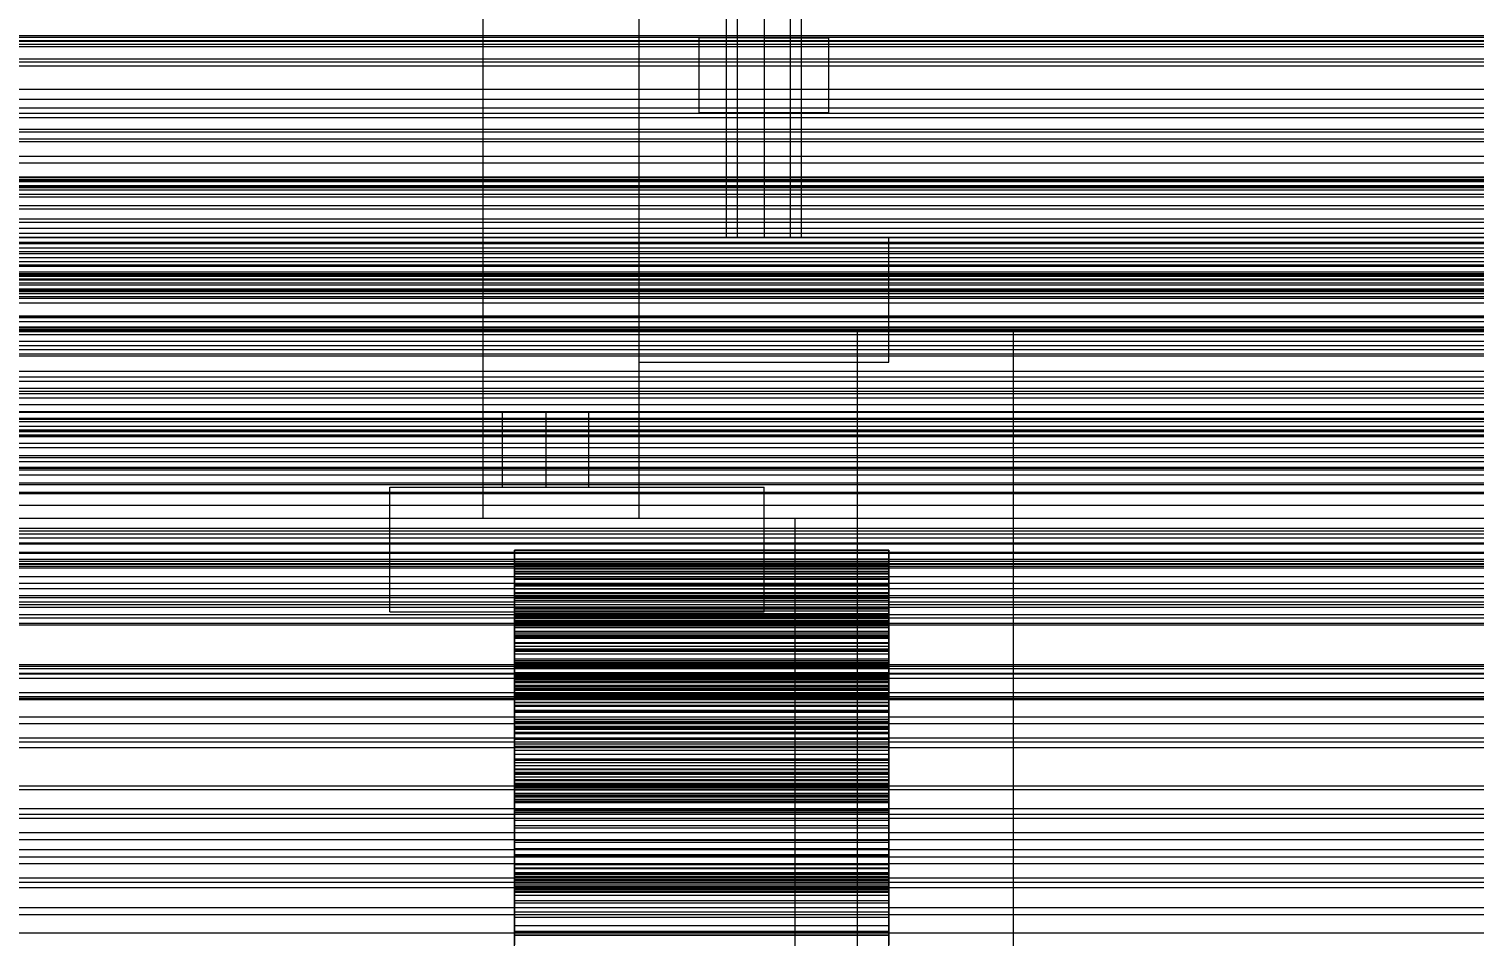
# Model space of a CAD drawing. Header units: millimetres. Extents: x -1970 to 59977, y -50268 to 6837.
# Drawn here: x 492.2 to 723.8, y -33796.9 to -33651.6 of the extents above; entities that cross this region are included whole.
import ezdxf

# ---------------------------------------------------------------- set-up
doc = ezdxf.new("R2010")
doc.units = ezdxf.units.MM
for name, color, linetype, lineweight in [('COTAS_O', 1, 'Continuous', 0), ('frontal_briquetadora', 7, 'Continuous', 0), ('frontal_C03', 7, 'Continuous', 0), ('frontal_mezcladora', 7, 'Continuous', 0), ('frontal_secador', 7, 'Continuous', 0)]:
    doc.layers.add(name, color=color, linetype=linetype, lineweight=lineweight)
doc.dimstyles.new('R19_100', dxfattribs={"dimtxt": 250, "dimasz": 150, "dimexe": 150, "dimexo": 80, "dimgap": 100, "dimtad": 1, "dimtih": 1, "dimtoh": 1, "dimdsep": 46, "dimcen": 0.09, "dimadec": 0, "dimazin": 0, "dimtfac": 1, "dimtdec": 4, "dimtofl": 0, "dimtmove": 0, "dimatfit": 3, "dimfxl": 1, "dimtolj": 1, "dimtzin": 0, "dimarcsym": 0})

# ---------------------------------------------------------------- blocks, each defined once
blk = doc.blocks.new('*D39')
at = {"layer": 'COTAS_O', "color": 0, "lineweight": -2, "transparency": 16777216}
for p, q in [((-1725, -34320), (-1725, -33550)), ((1725, -34320), (1725, -33550)), ((-1575, -33700), (1575, -33700))]:
    blk.add_line(p, q, dxfattribs=at)
at = {"layer": 'COTAS_O', "color": 0, "transparency": 16777216}
for points in [[(-1575, -33675), (-1575, -33725), (-1725, -33700)], [(1575, -33675), (1575, -33725), (1725, -33700)]]:
    blk.add_solid(points, dxfattribs=at)
at = {"layer": 'Defpoints', "color": 0, "transparency": 16777216}
for p in [(1725, -33700), (-1725, -34400), (1725, -34400)]:
    blk.add_point(p, dxfattribs=at)

msp = doc.modelspace()

# ---------------------------------------------------------------- linework, layer by layer
at = {"layer": 'frontal_briquetadora'}
for p, q in [((570, -33737.351), (570, -33735.082)), ((630, -33735.082), (570, -33735.082)), ((570, -33735.082), (570, -33735.179)), ((630, -33735.179), (570, -33735.179)), ((570, -33735.179), (570, -33737.484)), ((630, -33737.351), (630, -33735.082)), ((630, -33735.082), (630, -33735.179)), ((630, -33735.179), (630, -33737.484)), ((570, -33738.497), (570, -33736.551)), ((630, -33736.551), (570, -33736.551)), ((570, -33736.551), (570, -33738.15)), ((570, -33738.815), (570, -33737.026)), ((630, -33737.026), (570, -33737.026)), ((570, -33737.026), (570, -33738.924)), ((570, -33739.636), (570, -33737.351)), ((630, -33737.351), (570, -33737.351)), ((630, -33737.484), (570, -33737.484)), ((570, -33737.484), (570, -33739.8)), ((630, -33738.15), (570, -33738.15)), ((570, -33738.15), (570, -33740.677)), ((570, -33740.487), (570, -33738.497)), ((630, -33738.497), (570, -33738.497)), ((630, -33738.497), (630, -33736.551)), ((630, -33736.551), (630, -33738.15)), ((630, -33738.815), (630, -33737.026)), ((630, -33737.026), (630, -33738.924)), ((630, -33739.636), (630, -33737.351)), ((630, -33737.484), (630, -33739.8)), ((630, -33738.15), (630, -33740.677)), ((630, -33740.487), (630, -33738.497)), ((570, -33741.363), (570, -33738.815)), ((630, -33738.815), (570, -33738.815)), ((630, -33738.924), (570, -33738.924)), ((570, -33738.924), (570, -33740.87)), ((570, -33741.93), (570, -33739.636)), ((630, -33739.636), (570, -33739.636)), ((630, -33739.8), (570, -33739.8)), ((570, -33739.8), (570, -33742.123)), ((570, -33742.516), (570, -33740.487)), ((630, -33740.487), (570, -33740.487)), ((630, -33740.677), (570, -33740.677)), ((570, -33740.677), (570, -33743.186)), ((630, -33740.87), (570, -33740.87)), ((570, -33740.87), (570, -33742.858)), ((630, -33741.363), (630, -33738.815)), ((630, -33738.924), (630, -33740.87)), ((630, -33741.93), (630, -33739.636)), ((630, -33739.8), (630, -33742.123)), ((630, -33742.516), (630, -33740.487)), ((630, -33740.677), (630, -33743.186)), ((630, -33740.87), (630, -33742.858)), ((570, -33743.89), (570, -33741.363)), ((630, -33741.363), (570, -33741.363)), ((570, -33744.23), (570, -33741.93)), ((630, -33741.93), (570, -33741.93)), ((630, -33742.123), (570, -33742.123)), ((570, -33742.123), (570, -33744.446)), ((570, -33744.58), (570, -33742.516)), ((630, -33742.516), (570, -33742.516)), ((570, -33742.858), (570, -33744.886)), ((570, -33746.078), (570, -33742.862)), ((630, -33742.862), (570, -33742.862)), ((570, -33742.862), (570, -33744.352)), ((630, -33743.186), (570, -33743.186)), ((570, -33743.186), (570, -33745.672)), ((630, -33743.89), (630, -33741.363)), ((630, -33744.23), (630, -33741.93)), ((630, -33742.123), (630, -33744.446)), ((630, -33744.58), (630, -33742.516)), ((630, -33742.858), (630, -33744.886)), ((630, -33746.078), (630, -33742.862)), ((630, -33742.862), (630, -33744.352)), ((630, -33743.186), (630, -33745.672)), ((570, -33745.318), (570, -33743.885)), ((630, -33743.885), (570, -33743.885)), ((570, -33743.885), (570, -33747.277)), ((570, -33746.39), (570, -33743.89)), ((570, -33746.528), (570, -33744.23)), ((630, -33744.23), (570, -33744.23)), ((630, -33744.352), (570, -33744.352)), ((570, -33744.352), (570, -33745.915)), ((630, -33744.446), (570, -33744.446)), ((570, -33744.446), (570, -33746.764)), ((570, -33746.676), (570, -33744.58)), ((630, -33744.58), (570, -33744.58)), ((630, -33744.886), (570, -33744.886)), ((570, -33744.886), (570, -33746.95)), ((570, -33746.827), (570, -33745.318)), ((630, -33745.318), (570, -33745.318)), ((630, -33745.318), (630, -33743.885)), ((630, -33743.885), (630, -33747.277)), ((630, -33746.39), (630, -33743.89)), ((630, -33746.528), (630, -33744.23)), ((630, -33744.352), (630, -33745.915)), ((630, -33744.446), (630, -33746.764)), ((630, -33746.676), (630, -33744.58)), ((630, -33744.886), (630, -33746.95)), ((630, -33746.827), (630, -33745.318)), ((630, -33745.672), (570, -33745.672)), ((570, -33745.672), (570, -33748.127)), ((630, -33745.915), (570, -33745.915)), ((570, -33745.915), (570, -33747.548)), ((570, -33748.735), (570, -33746.078)), ((630, -33746.078), (570, -33746.078)), ((570, -33748.856), (570, -33746.39)), ((630, -33746.39), (570, -33746.39)), ((570, -33748.819), (570, -33746.528)), ((630, -33746.528), (570, -33746.528)), ((570, -33748.801), (570, -33746.676)), ((630, -33746.676), (570, -33746.676)), ((630, -33746.764), (570, -33746.764)), ((570, -33746.764), (570, -33749.07)), ((570, -33748.409), (570, -33746.827)), ((630, -33746.827), (570, -33746.827)), ((630, -33746.95), (570, -33746.95)), ((570, -33746.95), (570, -33749.047)), ((630, -33747.277), (570, -33747.277)), ((570, -33747.277), (570, -33749.94)), ((630, -33747.548), (570, -33747.548)), ((570, -33747.548), (570, -33749.25)), ((630, -33745.672), (630, -33748.127)), ((630, -33745.915), (630, -33747.548)), ((630, -33748.735), (630, -33746.078)), ((630, -33748.856), (630, -33746.39)), ((630, -33748.819), (630, -33746.528)), ((630, -33748.801), (630, -33746.676)), ((630, -33746.764), (630, -33749.07)), ((630, -33748.409), (630, -33746.827)), ((630, -33746.95), (630, -33749.047)), ((630, -33747.277), (630, -33749.94)), ((630, -33747.548), (630, -33749.25)), ((630, -33748.127), (570, -33748.127)), ((570, -33748.127), (570, -33750.545)), ((570, -33750.064), (570, -33748.409)), ((630, -33748.409), (570, -33748.409)), ((570, -33751.343), (570, -33748.735)), ((630, -33748.735), (570, -33748.735)), ((570, -33750.953), (570, -33748.801)), ((630, -33748.801), (570, -33748.801)), ((570, -33751.095), (570, -33748.819)), ((630, -33748.819), (570, -33748.819)), ((570, -33751.279), (570, -33748.856)), ((630, -33748.856), (570, -33748.856)), ((630, -33749.047), (570, -33749.047)), ((570, -33749.047), (570, -33751.177)), ((630, -33749.07), (570, -33749.07)), ((570, -33749.07), (570, -33751.356)), ((630, -33749.25), (570, -33749.25)), ((570, -33749.25), (570, -33751.02)), ((630, -33749.94), (570, -33749.94)), ((570, -33749.94), (570, -33752.551)), ((570, -33751.79), (570, -33750.064)), ((630, -33750.064), (570, -33750.064)), ((630, -33748.127), (630, -33750.545)), ((630, -33750.064), (630, -33748.409)), ((630, -33751.343), (630, -33748.735)), ((630, -33750.953), (630, -33748.801)), ((630, -33751.095), (630, -33748.819)), ((630, -33751.279), (630, -33748.856)), ((630, -33749.047), (630, -33751.177)), ((630, -33749.07), (630, -33751.356)), ((630, -33749.25), (630, -33751.02)), ((630, -33749.94), (630, -33752.551)), ((630, -33751.79), (630, -33750.064)), ((630, -33750.545), (570, -33750.545)), ((570, -33750.545), (570, -33752.915)), ((570, -33753.136), (570, -33750.953)), ((630, -33750.953), (570, -33750.953)), ((630, -33751.02), (570, -33751.02)), ((570, -33751.02), (570, -33752.857)), ((570, -33753.342), (570, -33751.095)), ((630, -33751.095), (570, -33751.095)), ((630, -33751.177), (570, -33751.177)), ((570, -33751.177), (570, -33753.345)), ((570, -33753.651), (570, -33751.279)), ((630, -33751.279), (570, -33751.279)), ((570, -33753.895), (570, -33751.343)), ((630, -33751.343), (570, -33751.343)), ((630, -33751.356), (570, -33751.356)), ((570, -33751.356), (570, -33753.604)), ((570, -33753.588), (570, -33751.79)), ((630, -33751.79), (570, -33751.79)), ((630, -33750.545), (630, -33752.915)), ((630, -33753.136), (630, -33750.953)), ((630, -33751.02), (630, -33752.857)), ((630, -33753.342), (630, -33751.095)), ((630, -33751.177), (630, -33753.345)), ((630, -33753.651), (630, -33751.279)), ((630, -33753.895), (630, -33751.343)), ((630, -33751.356), (630, -33753.604)), ((630, -33753.588), (630, -33751.79)), ((630, -33752.551), (570, -33752.551)), ((570, -33752.551), (570, -33755.103)), ((630, -33752.857), (570, -33752.857)), ((570, -33752.857), (570, -33754.768)), ((630, -33752.915), (570, -33752.915)), ((570, -33752.915), (570, -33755.223)), ((570, -33763.445), (570, -33753.136)), ((630, -33753.136), (570, -33753.136)), ((570, -33763.625), (570, -33753.342)), ((630, -33753.342), (570, -33753.342)), ((630, -33753.345), (570, -33753.345)), ((570, -33753.345), (570, -33763.628)), ((570, -33755.465), (570, -33753.588)), ((630, -33753.588), (570, -33753.588)), ((630, -33753.604), (570, -33753.604)), ((570, -33753.604), (570, -33763.854)), ((570, -33755.955), (570, -33753.651)), ((630, -33753.651), (570, -33753.651)), ((570, -33754.755), (570, -33753.796)), ((630, -33753.796), (570, -33753.796)), ((570, -33753.796), (570, -33758.467)), ((570, -33756.383), (570, -33753.895)), ((630, -33753.895), (570, -33753.895)), ((570, -33755.813), (570, -33754.755)), ((630, -33754.755), (570, -33754.755)), ((630, -33754.768), (570, -33754.768)), ((570, -33754.768), (570, -33756.775)), ((630, -33752.551), (630, -33755.103)), ((630, -33752.857), (630, -33754.768)), ((630, -33752.915), (630, -33755.223)), ((630, -33763.445), (630, -33753.136)), ((630, -33763.625), (630, -33753.342)), ((630, -33753.345), (630, -33763.628)), ((630, -33755.465), (630, -33753.588)), ((630, -33753.604), (630, -33763.854)), ((630, -33755.955), (630, -33753.651)), ((630, -33754.755), (630, -33753.796)), ((630, -33753.796), (630, -33758.467)), ((630, -33756.383), (630, -33753.895)), ((630, -33755.813), (630, -33754.755)), ((630, -33754.768), (630, -33756.775)), ((630, -33755.103), (570, -33755.103)), ((570, -33755.103), (570, -33757.587)), ((630, -33755.223), (570, -33755.223)), ((570, -33755.223), (570, -33757.435)), ((570, -33760.14), (570, -33755.316)), ((630, -33755.316), (570, -33755.316)), ((570, -33755.316), (570, -33756.211)), ((570, -33757.446), (570, -33755.465)), ((630, -33755.465), (570, -33755.465)), ((570, -33756.969), (570, -33755.813)), ((630, -33755.813), (570, -33755.813)), ((570, -33758.156), (570, -33755.955)), ((630, -33755.955), (570, -33755.955)), ((630, -33756.211), (570, -33756.211)), ((570, -33756.211), (570, -33757.207)), ((570, -33758.799), (570, -33756.383)), ((630, -33756.383), (570, -33756.383)), ((630, -33756.775), (570, -33756.775)), ((570, -33756.775), (570, -33766.626)), ((570, -33758.223), (570, -33756.969)), ((630, -33756.969), (570, -33756.969)), ((630, -33755.103), (630, -33757.587)), ((630, -33755.223), (630, -33757.435)), ((630, -33760.14), (630, -33755.316)), ((630, -33755.316), (630, -33756.211)), ((630, -33757.446), (630, -33755.465)), ((630, -33756.969), (630, -33755.813)), ((630, -33758.156), (630, -33755.955)), ((630, -33756.211), (630, -33757.207)), ((630, -33758.799), (630, -33756.383)), ((630, -33756.775), (630, -33766.626)), ((630, -33758.223), (630, -33756.969)), ((630, -33757.207), (570, -33757.207)), ((570, -33757.207), (570, -33758.305)), ((630, -33757.435), (570, -33757.435)), ((570, -33757.435), (570, -33767.203)), ((570, -33767.213), (570, -33757.446)), ((630, -33757.446), (570, -33757.446)), ((630, -33757.587), (570, -33757.587)), ((570, -33757.587), (570, -33759.995)), ((570, -33767.834), (570, -33758.156)), ((630, -33758.156), (570, -33758.156)), ((570, -33759.577), (570, -33758.223)), ((630, -33758.223), (570, -33758.223)), ((630, -33758.305), (570, -33758.305)), ((570, -33758.305), (570, -33759.503)), ((630, -33758.467), (570, -33758.467)), ((570, -33758.467), (570, -33761.121)), ((570, -33761.129), (570, -33758.799)), ((630, -33758.799), (570, -33758.799)), ((630, -33757.207), (630, -33758.305)), ((630, -33757.435), (630, -33767.203)), ((630, -33767.213), (630, -33757.446)), ((630, -33757.587), (630, -33759.995)), ((630, -33767.834), (630, -33758.156)), ((630, -33759.577), (630, -33758.223)), ((630, -33758.305), (630, -33759.503)), ((630, -33758.467), (630, -33761.121)), ((630, -33761.129), (630, -33758.799)), ((630, -33759.503), (570, -33759.503)), ((570, -33759.503), (570, -33760.805)), ((570, -33761.034), (570, -33759.577)), ((630, -33759.577), (570, -33759.577)), ((630, -33759.995), (570, -33759.995)), ((570, -33759.995), (570, -33762.313)), ((570, -33762.785), (570, -33760.14)), ((630, -33760.14), (570, -33760.14)), ((630, -33760.805), (570, -33760.805)), ((570, -33760.805), (570, -33762.214)), ((570, -33762.608), (570, -33761.034)), ((630, -33761.034), (570, -33761.034)), ((630, -33761.121), (570, -33761.121)), ((570, -33761.121), (570, -33763.697)), ((570, -33763.354), (570, -33761.129)), ((630, -33761.129), (570, -33761.129)), ((630, -33759.503), (630, -33760.805)), ((630, -33761.034), (630, -33759.577)), ((630, -33759.995), (630, -33762.313)), ((630, -33762.785), (630, -33760.14)), ((630, -33760.805), (630, -33762.214)), ((630, -33762.608), (630, -33761.034)), ((630, -33761.121), (630, -33763.697)), ((630, -33763.354), (630, -33761.129)), ((630, -33762.214), (570, -33762.214)), ((570, -33762.214), (570, -33763.743)), ((630, -33762.313), (570, -33762.313)), ((570, -33762.313), (570, -33764.521)), ((570, -33764.34), (570, -33762.608)), ((630, -33762.608), (570, -33762.608)), ((570, -33765.349), (570, -33762.785)), ((630, -33762.785), (570, -33762.785)), ((570, -33765.421), (570, -33763.354)), ((630, -33763.354), (570, -33763.354)), ((570, -33763.628), (570, -33763.445)), ((630, -33763.445), (570, -33763.445)), ((570, -33766.626), (570, -33763.625)), ((630, -33763.625), (570, -33763.625)), ((630, -33763.697), (570, -33763.697)), ((570, -33763.697), (570, -33766.188)), ((630, -33763.743), (570, -33763.743)), ((570, -33763.743), (570, -33765.438)), ((630, -33763.854), (570, -33763.854)), ((570, -33763.854), (570, -33767.213)), ((630, -33762.214), (630, -33763.743)), ((630, -33762.313), (630, -33764.521)), ((630, -33764.34), (630, -33762.608)), ((630, -33765.349), (630, -33762.785)), ((630, -33765.421), (630, -33763.354)), ((630, -33763.628), (630, -33763.445)), ((630, -33766.626), (630, -33763.625)), ((630, -33763.697), (630, -33766.188)), ((630, -33763.743), (630, -33765.438)), ((630, -33763.854), (630, -33767.213)), ((570, -33773.239), (570, -33764.34)), ((630, -33764.34), (570, -33764.34)), ((630, -33764.521), (570, -33764.521)), ((570, -33764.521), (570, -33766.564)), ((570, -33767.824), (570, -33765.349)), ((630, -33765.349), (570, -33765.349)), ((570, -33774.184), (570, -33765.421)), ((630, -33765.421), (570, -33765.421)), ((630, -33765.438), (570, -33765.438)), ((570, -33765.438), (570, -33774.199)), ((630, -33766.188), (570, -33766.188)), ((570, -33766.188), (570, -33768.584)), ((630, -33773.239), (630, -33764.34)), ((630, -33764.521), (630, -33766.564)), ((630, -33767.824), (630, -33765.349)), ((630, -33774.184), (630, -33765.421)), ((630, -33765.438), (630, -33774.199)), ((630, -33766.188), (630, -33768.584)), ((630, -33766.564), (570, -33766.564)), ((570, -33766.564), (570, -33775.184)), ((630, -33766.626), (570, -33766.626)), ((630, -33767.203), (570, -33767.203)), ((570, -33767.203), (570, -33773.239)), ((630, -33767.213), (570, -33767.213)), ((570, -33770.203), (570, -33767.824)), ((630, -33767.824), (570, -33767.824)), ((570, -33774.199), (570, -33767.834)), ((630, -33767.834), (570, -33767.834)), ((630, -33768.584), (570, -33768.584)), ((570, -33768.584), (570, -33770.877)), ((630, -33766.564), (630, -33775.184)), ((630, -33767.203), (630, -33773.239)), ((630, -33770.203), (630, -33767.824)), ((630, -33774.199), (630, -33767.834)), ((630, -33768.584), (630, -33770.877)), ((570, -33774.696), (570, -33768.804)), ((630, -33768.804), (570, -33768.804)), ((570, -33768.804), (570, -33769.183)), ((630, -33769.183), (570, -33769.183)), ((570, -33769.183), (570, -33769.684)), ((630, -33769.684), (570, -33769.684)), ((570, -33769.684), (570, -33770.305)), ((570, -33772.474), (570, -33770.203)), ((630, -33770.203), (570, -33770.203)), ((630, -33770.305), (570, -33770.305)), ((570, -33770.305), (570, -33771.048)), ((570, -33771.057), (570, -33770.745)), ((630, -33770.745), (570, -33770.745)), ((570, -33770.745), (570, -33776.759)), ((630, -33770.877), (570, -33770.877)), ((570, -33770.877), (570, -33773.05)), ((630, -33771.048), (570, -33771.048)), ((570, -33771.048), (570, -33771.918)), ((570, -33771.491), (570, -33771.057)), ((630, -33771.057), (570, -33771.057)), ((630, -33774.696), (630, -33768.804)), ((630, -33768.804), (630, -33769.183)), ((630, -33769.183), (630, -33769.684)), ((630, -33769.684), (630, -33770.305)), ((630, -33772.474), (630, -33770.203)), ((630, -33770.305), (630, -33771.048)), ((630, -33771.057), (630, -33770.745)), ((630, -33770.745), (630, -33776.759)), ((630, -33770.877), (630, -33773.05)), ((630, -33771.048), (630, -33771.918)), ((630, -33771.491), (630, -33771.057)), ((570, -33772.048), (570, -33771.491)), ((630, -33771.491), (570, -33771.491)), ((630, -33771.918), (570, -33771.918)), ((570, -33771.918), (570, -33772.923)), ((570, -33772.731), (570, -33772.048)), ((630, -33772.048), (570, -33772.048)), ((570, -33774.622), (570, -33772.474)), ((630, -33772.474), (570, -33772.474)), ((570, -33773.542), (570, -33772.731)), ((630, -33772.731), (570, -33772.731)), ((630, -33772.923), (570, -33772.923)), ((570, -33772.923), (570, -33774.08)), ((630, -33773.05), (570, -33773.05)), ((570, -33773.05), (570, -33775.08)), ((630, -33773.239), (570, -33773.239)), ((630, -33772.048), (630, -33771.491)), ((630, -33771.918), (630, -33772.923)), ((630, -33772.731), (630, -33772.048)), ((630, -33774.622), (630, -33772.474)), ((630, -33773.542), (630, -33772.731)), ((630, -33772.923), (630, -33774.08)), ((630, -33773.05), (630, -33775.08)), ((570, -33774.492), (570, -33773.542)), ((630, -33773.542), (570, -33773.542)), ((630, -33774.08), (570, -33774.08)), ((570, -33774.08), (570, -33775.45)), ((570, -33782.95), (570, -33774.184)), ((630, -33774.184), (570, -33774.184)), ((630, -33774.199), (570, -33774.199)), ((570, -33775.597), (570, -33774.492)), ((630, -33774.492), (570, -33774.492)), ((570, -33776.623), (570, -33774.622)), ((630, -33774.622), (570, -33774.622)), ((570, -33777.214), (570, -33774.696)), ((630, -33774.696), (570, -33774.696)), ((630, -33775.08), (570, -33775.08)), ((570, -33775.08), (570, -33776.898)), ((630, -33775.184), (570, -33775.184)), ((570, -33775.184), (570, -33784.236)), ((630, -33775.45), (570, -33775.45)), ((570, -33775.45), (570, -33782.95)), ((570, -33776.921), (570, -33775.597)), ((630, -33775.597), (570, -33775.597)), ((630, -33774.492), (630, -33773.542)), ((630, -33774.08), (630, -33775.45)), ((630, -33782.95), (630, -33774.184)), ((630, -33775.597), (630, -33774.492)), ((630, -33776.623), (630, -33774.622)), ((630, -33777.214), (630, -33774.696)), ((630, -33775.08), (630, -33776.898)), ((630, -33775.184), (630, -33784.236)), ((630, -33775.45), (630, -33782.95)), ((630, -33776.921), (630, -33775.597)), ((570, -33778.406), (570, -33776.623)), ((630, -33776.623), (570, -33776.623)), ((630, -33776.759), (570, -33776.759)), ((570, -33776.759), (570, -33779.254)), ((630, -33776.898), (570, -33776.898)), ((570, -33776.898), (570, -33784.217)), ((570, -33784.236), (570, -33776.921)), ((630, -33776.921), (570, -33776.921)), ((570, -33779.629), (570, -33777.214)), ((630, -33777.214), (570, -33777.214)), ((630, -33778.406), (630, -33776.623)), ((630, -33776.759), (630, -33779.254)), ((630, -33776.898), (630, -33784.217)), ((630, -33784.236), (630, -33776.921)), ((630, -33779.629), (630, -33777.214)), ((570, -33785.535), (570, -33778.406)), ((630, -33778.406), (570, -33778.406)), ((630, -33779.254), (570, -33779.254)), ((570, -33779.254), (570, -33781.642)), ((570, -33781.933), (570, -33779.629)), ((630, -33779.629), (570, -33779.629)), ((630, -33785.535), (630, -33778.406)), ((630, -33779.254), (630, -33781.642)), ((630, -33781.933), (630, -33779.629)), ((630, -33781.642), (570, -33781.642)), ((570, -33781.642), (570, -33783.917)), ((570, -33784.118), (570, -33781.933)), ((630, -33781.933), (570, -33781.933)), ((630, -33781.642), (630, -33783.917)), ((630, -33784.118), (630, -33781.933)), ((630, -33782.95), (570, -33782.95)), ((630, -33783.917), (570, -33783.917)), ((570, -33783.917), (570, -33786.071)), ((570, -33786.172), (570, -33784.118)), ((630, -33784.118), (570, -33784.118)), ((570, -33784.217), (570, -33795.275)), ((630, -33784.217), (570, -33784.217)), ((630, -33784.236), (570, -33784.236)), ((630, -33783.917), (630, -33786.071)), ((630, -33786.172), (630, -33784.118)), ((630, -33784.217), (630, -33795.275)), ((570, -33796.822), (570, -33785.535)), ((630, -33785.535), (570, -33785.535)), ((630, -33786.071), (570, -33786.071)), ((570, -33786.071), (570, -33788.091)), ((570, -33788.08), (570, -33786.172)), ((630, -33786.172), (570, -33786.172)), ((570, -33786.887), (570, -33786.832)), ((630, -33786.832), (570, -33786.832)), ((570, -33786.832), (570, -33786.915)), ((570, -33787.082), (570, -33786.887)), ((630, -33786.887), (570, -33786.887)), ((630, -33786.915), (570, -33786.915)), ((570, -33786.915), (570, -33787.133)), ((570, -33787.426), (570, -33787.082)), ((630, -33787.082), (570, -33787.082)), ((630, -33787.133), (570, -33787.133)), ((570, -33787.133), (570, -33793.952)), ((630, -33796.822), (630, -33785.535)), ((630, -33786.071), (630, -33788.091)), ((630, -33788.08), (630, -33786.172)), ((630, -33786.887), (630, -33786.832)), ((630, -33786.832), (630, -33786.915)), ((630, -33787.082), (630, -33786.887)), ((630, -33786.915), (630, -33787.133)), ((630, -33787.426), (630, -33787.082)), ((630, -33787.133), (630, -33793.952)), ((570, -33787.927), (570, -33787.426)), ((630, -33787.426), (570, -33787.426)), ((570, -33788.61), (570, -33787.927)), ((630, -33787.927), (570, -33787.927)), ((570, -33789.813), (570, -33788.08)), ((630, -33788.08), (570, -33788.08)), ((630, -33788.091), (570, -33788.091)), ((570, -33788.091), (570, -33789.962)), ((570, -33789.548), (570, -33788.61)), ((630, -33788.61), (570, -33788.61)), ((570, -33788.962), (570, -33788.951)), ((630, -33788.951), (570, -33788.951)), ((570, -33788.951), (570, -33789.083)), ((570, -33789.112), (570, -33788.962)), ((630, -33788.962), (570, -33788.962)), ((630, -33789.083), (570, -33789.083)), ((570, -33789.083), (570, -33789.364)), ((570, -33789.398), (570, -33789.112)), ((630, -33789.112), (570, -33789.112)), ((630, -33789.364), (570, -33789.364)), ((570, -33789.364), (570, -33789.806)), ((570, -33796.302), (570, -33789.398)), ((630, -33789.398), (570, -33789.398)), ((570, -33795.275), (570, -33789.548)), ((630, -33789.548), (570, -33789.548)), ((630, -33787.927), (630, -33787.426)), ((630, -33788.61), (630, -33787.927)), ((630, -33789.813), (630, -33788.08)), ((630, -33788.091), (630, -33789.962)), ((630, -33789.548), (630, -33788.61)), ((630, -33788.962), (630, -33788.951)), ((630, -33788.951), (630, -33789.083)), ((630, -33789.112), (630, -33788.962)), ((630, -33789.083), (630, -33789.364)), ((630, -33789.398), (630, -33789.112)), ((630, -33789.364), (630, -33789.806)), ((630, -33796.302), (630, -33789.398)), ((630, -33795.275), (630, -33789.548)), ((570, -33789.806), (570, -33790.432)), ((570, -33791.291), (570, -33789.813)), ((630, -33789.813), (570, -33789.813)), ((630, -33789.962), (570, -33789.962)), ((570, -33789.962), (570, -33791.655)), ((630, -33790.432), (570, -33790.432)), ((570, -33790.432), (570, -33791.318)), ((570, -33796.798), (570, -33791.291)), ((630, -33791.291), (570, -33791.291)), ((630, -33791.318), (570, -33791.318)), ((570, -33791.318), (570, -33796.822)), ((630, -33791.655), (570, -33791.655)), ((570, -33791.655), (570, -33793.089)), ((630, -33789.806), (630, -33790.432)), ((630, -33791.291), (630, -33789.813)), ((630, -33789.962), (630, -33791.655)), ((630, -33790.432), (630, -33791.318)), ((630, -33796.798), (630, -33791.291)), ((630, -33791.318), (630, -33796.822)), ((630, -33791.655), (630, -33793.089)), ((630, -33793.089), (570, -33793.089)), ((570, -33793.089), (570, -33798.37)), ((630, -33793.952), (570, -33793.952)), ((570, -33793.952), (570, -33796.208)), ((630, -33793.089), (630, -33798.37)), ((630, -33793.952), (630, -33796.208)), ((630, -33795.275), (570, -33795.275)), ((630, -33796.208), (570, -33796.208)), ((570, -33796.208), (570, -33798.34)), ((570, -33798.52), (570, -33796.302)), ((630, -33796.302), (570, -33796.302)), ((630, -33796.208), (630, -33798.34)), ((630, -33798.52), (630, -33796.302)), ((570, -33809.593), (570, -33796.798)), ((630, -33796.798), (570, -33796.798)), ((630, -33796.822), (570, -33796.822)), ((630, -33809.593), (630, -33796.798))]:
    msp.add_line(p, q, dxfattribs=at)
at = {"layer": 'frontal_C03'}
for p, q in [((-1250, -33652.647), (1250, -33652.647)), ((1250, -33652.938), (-1250, -33652.938)), ((-1250, -33653.444), (1250, -33653.444)), ((1250, -33653.591), (-1250, -33653.591)), ((-1250, -33654.029), (1250, -33654.029)), ((1250, -33654.473), (-1250, -33654.473)), ((-1500, -33656.859), (1500, -33656.859)), ((-1250, -33656.367), (1250, -33656.367)), ((-1250, -33657.496), (1250, -33657.496)), ((-1250, -33661.215), (1250, -33661.215)), ((-1250, -33662.812), (1250, -33662.812)), ((1250, -33664.279), (-1250, -33664.279)), ((1250, -33665.16), (-1250, -33665.16)), ((1250, -33665.814), (-1250, -33665.814)), ((-1250, -33667.659), (1250, -33667.659)), ((1250, -33668.121), (-1250, -33668.121)), ((-1250, -33669.178), (1250, -33669.178)), ((-1250, -33669.615), (1250, -33669.615)), ((1250, -33672.031), (-1250, -33672.031)), ((1250, -33673.088), (-1250, -33673.088)), ((-1268, -33675.632), (1268, -33675.632)), ((-1268, -33675.857), (1268, -33675.857)), ((-1268, -33676.021), (1268, -33676.021)), ((-1250, -33675.259), (1250, -33675.259)), ((1250, -33675.395), (-1250, -33675.395)), ((1250, -33676.049), (-1250, -33676.049)), ((-1268, -33676.679), (1268, -33676.679)), ((-1268, -33676.996), (1268, -33676.996)), ((-1268, -33678.042), (1268, -33678.042)), ((1250, -33676.93), (-1250, -33676.93)), ((1250, -33677.44), (-1250, -33677.44)), ((-1268, -33678.491), (1268, -33678.491)), ((-1268, -33679.855), (1268, -33679.855)), ((-1268, -33680.405), (1268, -33680.405)), ((-1268, -33681.992), (1268, -33681.992)), ((1268, -33682.606), (-1268, -33682.606)), ((-1268, -33684.309), (1268, -33684.309)), ((-1268, -33684.944), (1268, -33684.944)), ((-1250, -33683.498), (1250, -33683.498)), ((-1268, -33686.648), (1268, -33686.648)), ((-1268, -33687.261), (1268, -33687.261)), ((-1250, -33685.756), (1250, -33685.756)), ((1250, -33686.737), (-1250, -33686.737)), ((1250, -33687.618), (-1250, -33687.618)), ((-1268, -33688.849), (1268, -33688.849)), ((-1268, -33689.399), (1268, -33689.399)), ((1250, -33688.271), (-1250, -33688.271)), ((-1268, -33690.762), (1268, -33690.762)), ((-1268, -33691.211), (1268, -33691.211)), ((-1268, -33692.257), (1268, -33692.257)), ((1250, -33690.579), (-1250, -33690.579)), ((-1250, -33691.636), (1250, -33691.636)), ((-1250, -33691.813), (1250, -33691.813)), ((-1268, -33692.575), (1268, -33692.575)), ((-1268, -33693.233), (1268, -33693.233)), ((-1268, -33693.397), (1268, -33693.397)), ((-1268, -33693.621), (1268, -33693.621)), ((-1250, -33693.994), (1250, -33693.994)), ((1250, -33694.488), (-1250, -33694.488)), ((1250, -33695.546), (-1250, -33695.546)), ((1250, -33697.853), (-1250, -33697.853)), ((1250, -33698.506), (-1250, -33698.506)), ((1250, -33699.388), (-1250, -33699.388)), ((-1250, -33699.639), (1250, -33699.639)), ((-1250, -33701.595), (1250, -33701.595)), ((-1250, -33706.442), (1250, -33706.442)), ((-1250, -33708.038), (1250, -33708.038)), ((1250, -33709.194), (-1250, -33709.194)), ((1250, -33710.076), (-1250, -33710.076)), ((1250, -33710.729), (-1250, -33710.729)), ((-1250, -33711.758), (1250, -33711.758)), ((-1250, -33712.887), (1250, -33712.887)), ((1250, -33713.036), (-1250, -33713.036)), ((-1250, -33714.094), (1250, -33714.094)), ((-1250, -33715.225), (1250, -33715.225)), ((-1250, -33715.809), (1250, -33715.809)), ((-1250, -33716.607), (1250, -33716.607)), ((1250, -33716.946), (-1250, -33716.946)), ((1250, -33718.003), (-1250, -33718.003)), ((1250, -33720.311), (-1250, -33720.311)), ((1250, -33720.964), (-1250, -33720.964)), ((1250, -33721.845), (-1250, -33721.845)), ((1250, -33731.652), (-1250, -33731.652)), ((1250, -33732.533), (-1250, -33732.533)), ((1250, -33733.187), (-1250, -33733.187)), ((-1500, -33735.441), (1500, -33735.441)), ((1250, -33735.494), (-1250, -33735.494)), ((1530, -33737.417), (-1530, -33737.417)), ((-1250, -33736.551), (1250, -33736.551)), ((1250, -33739.403), (-1250, -33739.403)), ((1250, -33740.461), (-1250, -33740.461)), ((1530, -33742.417), (-1530, -33742.417)), ((1250, -33742.768), (-1250, -33742.768)), ((1250, -33743.422), (-1250, -33743.422)), ((1250, -33744.303), (-1250, -33744.303)), ((1500, -33746.85), (-1500, -33746.85)), ((1500, -33747.135), (-1500, -33747.135)), ((1250, -33754.109), (-1250, -33754.109)), ((1250, -33754.991), (-1250, -33754.991)), ((1250, -33755.644), (-1250, -33755.644)), ((-1500, -33758.543), (1500, -33758.543)), ((1250, -33757.952), (-1250, -33757.952)), ((-1250, -33759.009), (1250, -33759.009)), ((1250, -33761.861), (-1250, -33761.861)), ((1250, -33762.918), (-1250, -33762.918)), ((1250, -33765.226), (-1250, -33765.226)), ((1250, -33765.879), (-1250, -33765.879)), ((1250, -33766.761), (-1250, -33766.761)), ((1250, -33776.567), (-1250, -33776.567)), ((1250, -33777.448), (-1250, -33777.448)), ((1250, -33778.102), (-1250, -33778.102)), ((1250, -33780.409), (-1250, -33780.409)), ((-1250, -33781.467), (1250, -33781.467)), ((1250, -33784.319), (-1250, -33784.319)), ((1250, -33785.376), (-1250, -33785.376)), ((1250, -33787.683), (-1250, -33787.683)), ((1250, -33788.337), (-1250, -33788.337)), ((1250, -33789.218), (-1250, -33789.218)), ((1530, -33792.417), (-1530, -33792.417)), ((-1250, -33796.431), (1250, -33796.431))]:
    msp.add_line(p, q, dxfattribs=at)
at = {"layer": 'frontal_mezcladora'}
for p, q in [((565, -33730), (565, -33230)), ((590, -33730), (590, -33230)), ((604, -33685), (604, -33630)), ((605.757, -33685), (605.757, -33630)), ((610, -33630), (610, -33685)), ((614.243, -33685), (614.243, -33630)), ((616, -33685), (616, -33630)), ((610, -33653), (599.608, -33653)), ((599.608, -33665), (599.608, -33653)), ((610, -33653), (620.392, -33653)), ((610, -33653), (610, -33665)), ((620.392, -33665), (620.392, -33653)), ((599.608, -33665), (610, -33665)), ((610, -33665), (620.392, -33665)), ((590, -33685), (630, -33685)), ((590, -33705), (590, -33685)), ((605.757, -33685), (604, -33685)), ((605.757, -33685), (610, -33685)), ((610, -33685), (614.243, -33685)), ((614.243, -33685), (616, -33685)), ((630, -33705), (630, -33685)), ((-650, -33700), (650, -33700)), ((625, -33700), (650, -33700)), ((625, -34725), (625, -33700)), ((625, -33730), (625, -33700)), ((650, -34725), (650, -33700)), ((650, -33730), (650, -33700)), ((590, -33705), (630, -33705)), ((575, -33713), (568.072, -33713)), ((568.072, -33725), (568.072, -33713)), ((575, -33713), (581.928, -33713)), ((575, -33713), (575, -33725)), ((581.928, -33725), (581.928, -33713)), ((550, -33725), (610, -33725)), ((550, -33745), (550, -33725)), ((568.072, -33725), (575, -33725)), ((575, -33725), (581.928, -33725)), ((610, -33745), (610, -33725)), ((-650, -33730), (650, -33730)), ((-625, -33730), (625, -33730)), ((565, -33730), (590, -33730)), ((615, -33730), (650, -33730)), ((615, -34760), (615, -33730)), ((625, -33730), (650, -33730)), ((625, -34725), (625, -33730)), ((650, -34760), (650, -33730)), ((550, -33745), (610, -33745))]:
    msp.add_line(p, q, dxfattribs=at)
at = {"layer": 'frontal_secador'}
for p, q in [((-1250, -33676), (1250, -33676)), ((-1250, -33682), (1250, -33682)), ((-1250, -33685), (1250, -33685)), ((1250, -33686), (-1250, -33686)), ((-1250, -33686.659), (1250, -33686.659)), ((1250, -33689.659), (-1250, -33689.659)), ((-1250, -33691), (1250, -33691)), ((1250, -33694), (-1250, -33694)), ((-1250, -33694.728), (1250, -33694.728)), ((-1250, -33697.588), (1250, -33697.588)), ((1250, -33697.611), (-1250, -33697.611)), ((1250, -33697.728), (-1250, -33697.728)), ((-1250, -33699.387), (1250, -33699.387)), ((1250, -33699.918), (-1250, -33699.918)), ((-1250, -33700), (1250, -33700)), ((1250, -33700.588), (-1250, -33700.588)), ((1250, -33702.387), (-1250, -33702.387)), ((1250, -33703), (-1250, -33703)), ((-1250, -33703.65), (1250, -33703.65)), ((1250, -33704), (-1250, -33704)), ((1250, -33707.382), (-1250, -33707.382)), ((-1250, -33708), (1250, -33708)), ((1250, -33709.689), (-1250, -33709.689)), ((1250, -33714), (-1250, -33714)), ((1250, -33714.545), (-1250, -33714.545)), ((1250, -33716), (-1250, -33716)), ((1250, -33716.144), (-1250, -33716.144)), ((1250, -33716.709), (-1250, -33716.709)), ((1250, -33718.686), (-1250, -33718.686)), ((1250, -33720), (-1250, -33720)), ((1320, -33722), (-1320, -33722)), ((1320, -33722.273), (-1320, -33722.273)), ((1250, -33722), (-1250, -33722)), ((1320, -33723.072), (-1320, -33723.072)), ((1320, -33724.343), (-1320, -33724.343)), ((1250, -33724.651), (-1250, -33724.651)), ((1320, -33726), (-1320, -33726)), ((1250, -33725.859), (-1250, -33725.859)), ((-1250, -33726), (1250, -33726)), ((1320, -33727.929), (-1320, -33727.929)), ((-1320, -33730), (1320, -33730)), ((-1250, -33730), (1250, -33730)), ((1320, -33732.071), (-1320, -33732.071)), ((1320, -33734), (-1320, -33734)), ((1320, -33735.657), (-1320, -33735.657)), ((1250, -33734.141), (-1250, -33734.141)), ((1320, -33736.928), (-1320, -33736.928)), ((1320, -33737.727), (-1320, -33737.727)), ((1320, -33738), (-1320, -33738)), ((1250, -33737.285), (-1250, -33737.285)), ((1250, -33738), (-1250, -33738)), ((1250, -33741.314), (-1250, -33741.314)), ((1250, -33743.856), (-1250, -33743.856)), ((1250, -33745.455), (-1250, -33745.455)), ((1250, -33746), (-1250, -33746)), ((1360, -33753.5), (-1360, -33753.5)), ((1360, -33754.863), (-1360, -33754.863)), ((1250, -33753.75), (-1250, -33753.75)), ((1360, -33758.859), (-1360, -33758.859)), ((1360, -33765.216), (-1360, -33765.216)), ((1250, -33772.924), (-1250, -33772.924)), ((1360, -33773.5), (-1360, -33773.5)), ((1360, -33783.147), (-1360, -33783.147)), ((-1360, -33793.5), (1360, -33793.5)), ((-1250, -33793.5), (1250, -33793.5))]:
    msp.add_line(p, q, dxfattribs=at)

# ---------------------------------------------------------------- dimensions: what is measured, and where the dimension line sits
at = {"layer": 'COTAS_O'}
dim = msp.add_aligned_dim(p1=(-1725, -34400), p2=(1725, -34400), distance=700, text='<> O', dimstyle='R19_100', dxfattribs=at)
dim.commit()
dim.dimension.update_dxf_attribs({"geometry": '*D39', "text_midpoint": (0, -33700)})

doc.saveas('drawing.dxf')
